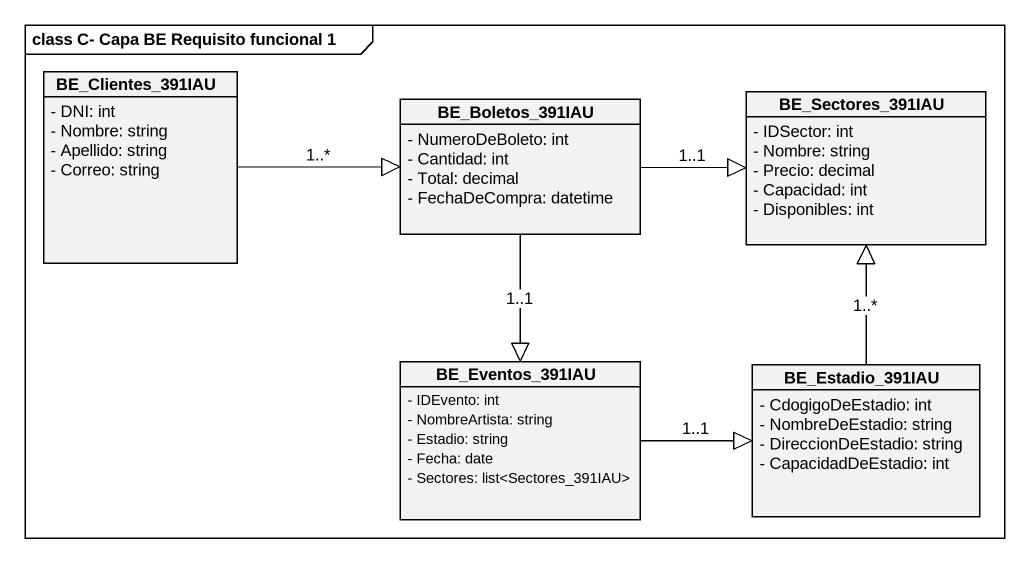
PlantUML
@startuml
mainframe class C- Capa BE Requisito funcional 1
hide circle
hide empty members
skinparam classAttributeIconSize 0
class BE_Clientes_391IAU {
  - DNI: int
  - Nombre: string
  - Apellido: string
  - Correo: string
}
class BE_Boletos_391IAU {
  - NumeroDeBoleto: int
  - Cantidad: int
  - Total: decimal
  - FechaDeCompra: datetime
}
class BE_Sectores_391IAU {
  - IDSector: int
  - Nombre: string
  - Precio: decimal
  - Capacidad: int
  - Disponibles: int
}
class BE_Eventos_391IAU {
  - IDEvento: int
  - NombreArtista: string
  - Estadio: string
  - Fecha: date
  - Sectores: list<Sectores_391IAU>
}
class BE_Estadio_391IAU {
  - CdogigoDeEstadio: int
  - NombreDeEstadio: string
  - DireccionDeEstadio: string
  - CapacidadDeEstadio: int
}
BE_Clientes_391IAU -right-|> BE_Boletos_391IAU : 1..*
BE_Boletos_391IAU -right-|> BE_Sectores_391IAU : 1..1
BE_Boletos_391IAU --|> BE_Eventos_391IAU : 1..1
BE_Eventos_391IAU -right-|> BE_Estadio_391IAU : 1..1
BE_Estadio_391IAU -up-|> BE_Sectores_391IAU : 1..*
@enduml
